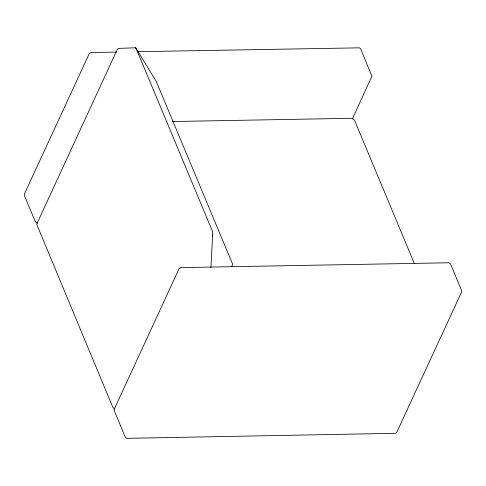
<?xml version="1.0" encoding="UTF-8"?>
<svg xmlns="http://www.w3.org/2000/svg" width="486" height="486" viewBox="0 0 486 486"><rect width="100%" height="100%" fill="white"/><g stroke="black" fill="none" stroke-linecap="round" stroke-linejoin="round"><path stroke-width="0.73" d="M212.595 236.554L212.619 234.428M210.918 267.586L212.74 233.383L212.248 230.82L136.013 48.248L135.57 47.768L118.226 48.424L117.326 49.378L36.669 224.21L112.813 407.268L114.417 408.562M231.67 266.735L232.466 264.682L232.344 263.491L156.273 81.435L135.959 48.205M352.38 118.918L371.881 76.241L360.667 48.813L359.464 47.835L137.933 51.68M135.351 48.078L135.57 47.768M116.713 52.063L90.949 52.531L89.157 53.855L24.464 193.865L24.422 195.56L35.466 222.023L37.307 223.232M172.396 121.53L351.05 118.298L353.34 119.009L354.604 120.443L414.461 263.789M114.155 409.4L114.24 410.634L125.285 437.096L126.281 438.056L127.393 438.329L395.574 433.299L396.837 432.157L461.554 292.11L461.591 290.464L450.486 263.886L448.73 262.78L180.768 267.604L178.976 268.928L114.155 409.4"/></g></svg>
